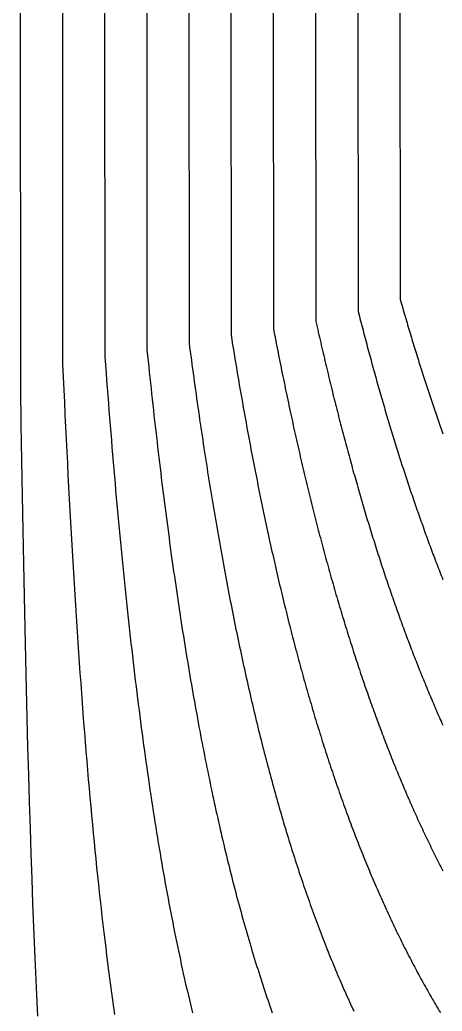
# Model space of a CAD drawing. Extents: x 201 to 397, y 3 to 170.
# Drawn here: x 201 to 232.2, y 59.5 to 132.6 of the extents above; entities that cross this region are included whole.
import ezdxf

# ---------------------------------------------------------------- set-up
doc = ezdxf.new("R2010")
doc.units = 0
doc.layers.add('MyLines', color=7, linetype='Continuous')

msp = doc.modelspace()

# ---------------------------------------------------------------- linework, layer by layer
at = {"layer": 'MyLines'}
for p, q in [((201.044, 169.5), (201.086, 105.479)), ((204.162, 166.4), (204.203, 107.178)), ((207.278, 163.3), (207.32, 107.692)), ((210.382, 160.2), (210.423, 108.23)), ((213.482, 157.1), (213.525, 108.751)), ((216.584, 154), (216.627, 109.291)), ((219.699, 150.9), (219.742, 109.823)), ((222.841, 147.8), (222.884, 110.327)), ((225.955, 144.7), (225.999, 111.066)), ((229.056, 141.6), (229.101, 111.94)), ((229.101, 111.94), (229.146, 111.783)), ((229.146, 111.783), (229.191, 111.627)), ((229.191, 111.627), (229.236, 111.47)), ((229.236, 111.47), (229.281, 111.314)), ((229.281, 111.314), (229.326, 111.158)), ((229.326, 111.158), (229.371, 111.002)), ((225.999, 111.066), (226.043, 110.892)), ((226.043, 110.892), (226.087, 110.718)), ((226.087, 110.718), (226.132, 110.545)), ((226.132, 110.545), (226.176, 110.372)), ((226.176, 110.372), (226.221, 110.199)), ((229.371, 111.002), (229.417, 110.847)), ((229.417, 110.847), (229.462, 110.691)), ((229.462, 110.691), (229.508, 110.536)), ((229.508, 110.536), (229.553, 110.381)), ((229.553, 110.381), (229.599, 110.227)), ((219.742, 109.823), (219.785, 109.599)), ((222.884, 110.327), (222.928, 110.132)), ((222.928, 110.132), (222.972, 109.936)), ((222.972, 109.936), (223.015, 109.741)), ((223.015, 109.741), (223.059, 109.546)), ((226.221, 110.199), (226.265, 110.026)), ((226.265, 110.026), (226.31, 109.854)), ((226.31, 109.854), (226.355, 109.682)), ((226.355, 109.682), (226.399, 109.51)), ((229.599, 110.227), (229.645, 110.072)), ((229.645, 110.072), (229.69, 109.918)), ((229.69, 109.918), (229.736, 109.764)), ((229.736, 109.764), (229.782, 109.61)), ((216.627, 109.291), (216.67, 109.027)), ((216.67, 109.027), (216.712, 108.763)), ((219.785, 109.599), (219.828, 109.374)), ((219.828, 109.374), (219.872, 109.15)), ((219.872, 109.15), (219.915, 108.927)), ((219.915, 108.927), (219.958, 108.704)), ((223.059, 109.546), (223.103, 109.352)), ((223.103, 109.352), (223.147, 109.158)), ((223.147, 109.158), (223.191, 108.964)), ((223.191, 108.964), (223.236, 108.771)), ((226.399, 109.51), (226.444, 109.339)), ((226.444, 109.339), (226.489, 109.167)), ((226.489, 109.167), (226.534, 108.996)), ((226.534, 108.996), (226.58, 108.826)), ((229.782, 109.61), (229.828, 109.456)), ((229.828, 109.456), (229.875, 109.303)), ((229.875, 109.303), (229.921, 109.15)), ((229.921, 109.15), (229.967, 108.997)), ((229.967, 108.997), (230.013, 108.844)), ((210.423, 108.23), (210.466, 107.819)), ((213.525, 108.751), (213.567, 108.43)), ((213.567, 108.43), (213.609, 108.11)), ((216.712, 108.763), (216.755, 108.5)), ((216.755, 108.5), (216.798, 108.238)), ((216.798, 108.238), (216.841, 107.976)), ((219.958, 108.704), (220.002, 108.481)), ((220.002, 108.481), (220.045, 108.259)), ((220.045, 108.259), (220.089, 108.038)), ((223.236, 108.771), (223.28, 108.578)), ((223.28, 108.578), (223.324, 108.385)), ((223.324, 108.385), (223.369, 108.193)), ((223.369, 108.193), (223.413, 108.001)), ((226.58, 108.826), (226.625, 108.655)), ((226.625, 108.655), (226.67, 108.485)), ((226.67, 108.485), (226.716, 108.315)), ((226.716, 108.315), (226.761, 108.145)), ((230.013, 108.844), (230.06, 108.691)), ((230.06, 108.691), (230.107, 108.539)), ((230.107, 108.539), (230.153, 108.387)), ((230.153, 108.387), (230.2, 108.235)), ((230.2, 108.235), (230.247, 108.083)), ((207.32, 107.692), (207.362, 107.121)), ((210.466, 107.819), (210.508, 107.41)), ((213.609, 108.11), (213.652, 107.79)), ((213.652, 107.79), (213.694, 107.472)), ((213.694, 107.472), (213.737, 107.155)), ((216.841, 107.976), (216.884, 107.715)), ((216.884, 107.715), (216.927, 107.455)), ((216.927, 107.455), (216.971, 107.195)), ((220.089, 108.038), (220.133, 107.817)), ((220.133, 107.817), (220.177, 107.596)), ((220.177, 107.596), (220.221, 107.376)), ((223.413, 108.001), (223.458, 107.809)), ((223.458, 107.809), (223.503, 107.618)), ((223.503, 107.618), (223.548, 107.427)), ((226.761, 108.145), (226.807, 107.976)), ((226.807, 107.976), (226.853, 107.807)), ((226.853, 107.807), (226.898, 107.638)), ((226.898, 107.638), (226.944, 107.47)), ((226.944, 107.47), (226.99, 107.301)), ((230.247, 108.083), (230.294, 107.932)), ((230.294, 107.932), (230.341, 107.781)), ((230.341, 107.781), (230.388, 107.63)), ((230.388, 107.63), (230.435, 107.479)), ((230.435, 107.479), (230.482, 107.328)), ((204.203, 107.178), (204.245, 106.233)), ((207.362, 107.121), (207.404, 106.552)), ((210.508, 107.41), (210.55, 107.002)), ((210.55, 107.002), (210.593, 106.596)), ((213.737, 107.155), (213.78, 106.838)), ((213.78, 106.838), (213.823, 106.522)), ((216.971, 107.195), (217.014, 106.936)), ((217.014, 106.936), (217.058, 106.677)), ((220.221, 107.376), (220.265, 107.156)), ((220.265, 107.156), (220.309, 106.936)), ((220.309, 106.936), (220.354, 106.717)), ((220.354, 106.717), (220.398, 106.499)), ((223.548, 107.427), (223.593, 107.236)), ((223.593, 107.236), (223.638, 107.046)), ((223.638, 107.046), (223.683, 106.856)), ((223.683, 106.856), (223.728, 106.666)), ((226.99, 107.301), (227.036, 107.133)), ((227.036, 107.133), (227.082, 106.965)), ((227.082, 106.965), (227.129, 106.798)), ((227.129, 106.798), (227.175, 106.631)), ((230.482, 107.328), (230.529, 107.178)), ((230.529, 107.178), (230.577, 107.027)), ((230.577, 107.027), (230.624, 106.877)), ((230.624, 106.877), (230.672, 106.728)), ((230.672, 106.728), (230.72, 106.578)), ((204.245, 106.233), (204.288, 105.297)), ((207.404, 106.552), (207.447, 105.987)), ((207.447, 105.987), (207.489, 105.425)), ((210.593, 106.596), (210.635, 106.192)), ((210.635, 106.192), (210.678, 105.789)), ((213.823, 106.522), (213.866, 106.208)), ((213.866, 106.208), (213.91, 105.894)), ((217.058, 106.677), (217.102, 106.419)), ((217.102, 106.419), (217.145, 106.162)), ((217.145, 106.162), (217.189, 105.905)), ((220.398, 106.499), (220.442, 106.281)), ((220.442, 106.281), (220.487, 106.063)), ((220.487, 106.063), (220.532, 105.846)), ((223.728, 106.666), (223.773, 106.477)), ((223.773, 106.477), (223.819, 106.288)), ((223.819, 106.288), (223.864, 106.099)), ((223.864, 106.099), (223.91, 105.911)), ((227.175, 106.631), (227.221, 106.464)), ((227.221, 106.464), (227.268, 106.297)), ((227.268, 106.297), (227.315, 106.13)), ((227.315, 106.13), (227.361, 105.964)), ((230.72, 106.578), (230.767, 106.429)), ((230.767, 106.429), (230.815, 106.28)), ((230.815, 106.28), (230.863, 106.131)), ((230.863, 106.131), (230.911, 105.982)), ((230.911, 105.982), (230.959, 105.833)), ((201.086, 105.479), (201.128, 102.739)), ((204.288, 105.297), (204.33, 104.37)), ((207.489, 105.425), (207.532, 104.866)), ((210.678, 105.789), (210.721, 105.387)), ((210.721, 105.387), (210.765, 104.987)), ((213.91, 105.894), (213.953, 105.581)), ((213.953, 105.581), (213.997, 105.269)), ((213.997, 105.269), (214.041, 104.958)), ((217.189, 105.905), (217.233, 105.649)), ((217.233, 105.649), (217.278, 105.393)), ((217.278, 105.393), (217.322, 105.138)), ((220.532, 105.846), (220.577, 105.63)), ((220.577, 105.63), (220.621, 105.413)), ((220.621, 105.413), (220.667, 105.198)), ((223.91, 105.911), (223.955, 105.723)), ((223.955, 105.723), (224.001, 105.536)), ((224.001, 105.536), (224.047, 105.348)), ((224.047, 105.348), (224.093, 105.161)), ((227.361, 105.964), (227.408, 105.798)), ((227.408, 105.798), (227.455, 105.632)), ((227.455, 105.632), (227.502, 105.467)), ((227.502, 105.467), (227.549, 105.302)), ((227.549, 105.302), (227.596, 105.137)), ((230.959, 105.833), (231.007, 105.685)), ((231.007, 105.685), (231.056, 105.537)), ((231.056, 105.537), (231.104, 105.389)), ((231.104, 105.389), (231.152, 105.241)), ((231.152, 105.241), (231.201, 105.094)), ((207.532, 104.866), (207.575, 104.309)), ((210.765, 104.987), (210.808, 104.589)), ((210.808, 104.589), (210.852, 104.192)), ((214.041, 104.958), (214.084, 104.648)), ((214.084, 104.648), (214.129, 104.339)), ((217.322, 105.138), (217.366, 104.884)), ((217.366, 104.884), (217.411, 104.63)), ((217.411, 104.63), (217.455, 104.377)), ((220.667, 105.198), (220.712, 104.982)), ((220.712, 104.982), (220.757, 104.767)), ((220.757, 104.767), (220.802, 104.553)), ((220.802, 104.553), (220.848, 104.339)), ((224.093, 105.161), (224.139, 104.975)), ((224.139, 104.975), (224.185, 104.788)), ((224.185, 104.788), (224.232, 104.602)), ((224.232, 104.602), (224.278, 104.417)), ((227.596, 105.137), (227.643, 104.972)), ((227.643, 104.972), (227.69, 104.808)), ((227.69, 104.808), (227.738, 104.644)), ((227.738, 104.644), (227.785, 104.48)), ((231.201, 105.094), (231.25, 104.946)), ((231.25, 104.946), (231.298, 104.799)), ((231.298, 104.799), (231.347, 104.652)), ((231.347, 104.652), (231.396, 104.506)), ((231.396, 104.506), (231.445, 104.359)), ((204.33, 104.37), (204.374, 103.45)), ((207.575, 104.309), (207.619, 103.756)), ((210.852, 104.192), (210.895, 103.797)), ((210.895, 103.797), (210.939, 103.403)), ((214.129, 104.339), (214.173, 104.031)), ((214.173, 104.031), (214.217, 103.723)), ((217.455, 104.377), (217.5, 104.125)), ((217.5, 104.125), (217.545, 103.873)), ((217.545, 103.873), (217.59, 103.622)), ((220.848, 104.339), (220.893, 104.125)), ((220.893, 104.125), (220.939, 103.912)), ((220.939, 103.912), (220.985, 103.699)), ((224.278, 104.417), (224.324, 104.231)), ((224.324, 104.231), (224.371, 104.047)), ((224.371, 104.047), (224.418, 103.862)), ((224.418, 103.862), (224.464, 103.678)), ((227.785, 104.48), (227.833, 104.316)), ((227.833, 104.316), (227.881, 104.153)), ((227.881, 104.153), (227.928, 103.99)), ((227.928, 103.99), (227.976, 103.827)), ((227.976, 103.827), (228.024, 103.664)), ((231.445, 104.359), (231.494, 104.213)), ((231.494, 104.213), (231.543, 104.067)), ((231.543, 104.067), (231.592, 103.921)), ((231.592, 103.921), (231.642, 103.775)), ((231.642, 103.775), (231.691, 103.63)), ((204.374, 103.45), (204.417, 102.539)), ((207.619, 103.756), (207.662, 103.205)), ((207.662, 103.205), (207.706, 102.658)), ((210.939, 103.403), (210.983, 103.01)), ((214.217, 103.723), (214.261, 103.417)), ((214.261, 103.417), (214.306, 103.111)), ((214.306, 103.111), (214.351, 102.807)), ((217.59, 103.622), (217.635, 103.371)), ((217.635, 103.371), (217.68, 103.121)), ((217.68, 103.121), (217.726, 102.872)), ((220.985, 103.699), (221.03, 103.487)), ((221.03, 103.487), (221.076, 103.275)), ((221.076, 103.275), (221.122, 103.064)), ((221.122, 103.064), (221.169, 102.853)), ((224.464, 103.678), (224.511, 103.494)), ((224.511, 103.494), (224.558, 103.31)), ((224.558, 103.31), (224.605, 103.127)), ((224.605, 103.127), (224.652, 102.944)), ((228.024, 103.664), (228.072, 103.502)), ((228.072, 103.502), (228.12, 103.34)), ((228.12, 103.34), (228.169, 103.178)), ((228.169, 103.178), (228.217, 103.016)), ((231.691, 103.63), (231.741, 103.485)), ((231.741, 103.485), (231.79, 103.34)), ((231.79, 103.34), (231.84, 103.195)), ((231.84, 103.195), (231.89, 103.05)), ((231.89, 103.05), (231.94, 102.906)), ((201.128, 102.739), (201.172, 100.071)), ((204.417, 102.539), (204.461, 101.635)), ((207.706, 102.658), (207.75, 102.113)), ((210.983, 103.01), (211.028, 102.619)), ((211.028, 102.619), (211.072, 102.23)), ((214.351, 102.807), (214.396, 102.503)), ((214.396, 102.503), (214.441, 102.2)), ((217.726, 102.872), (217.771, 102.623)), ((217.771, 102.623), (217.817, 102.375)), ((217.817, 102.375), (217.862, 102.127)), ((221.169, 102.853), (221.215, 102.642)), ((221.215, 102.642), (221.261, 102.432)), ((221.261, 102.432), (221.308, 102.223)), ((224.652, 102.944), (224.7, 102.761)), ((224.7, 102.761), (224.747, 102.579)), ((224.747, 102.579), (224.794, 102.396)), ((224.794, 102.396), (224.842, 102.215)), ((228.217, 103.016), (228.265, 102.855)), ((228.265, 102.855), (228.314, 102.694)), ((228.314, 102.694), (228.362, 102.533)), ((228.362, 102.533), (228.411, 102.372)), ((228.411, 102.372), (228.46, 102.212)), ((231.94, 102.906), (231.99, 102.762)), ((231.99, 102.762), (232.04, 102.618)), ((232.04, 102.618), (232.09, 102.474)), ((232.09, 102.474), (232.14, 102.33)), ((232.14, 102.33), (232.191, 102.187)), ((204.461, 101.635), (204.505, 100.74)), ((207.75, 102.113), (207.794, 101.572)), ((211.072, 102.23), (211.117, 101.842)), ((211.117, 101.842), (211.162, 101.455)), ((214.441, 102.2), (214.486, 101.898)), ((214.486, 101.898), (214.531, 101.597)), ((214.531, 101.597), (214.576, 101.297)), ((217.862, 102.127), (217.908, 101.88)), ((217.908, 101.88), (217.954, 101.634)), ((217.954, 101.634), (218, 101.388)), ((221.308, 102.223), (221.354, 102.013)), ((221.354, 102.013), (221.401, 101.804)), ((221.401, 101.804), (221.448, 101.596)), ((221.448, 101.596), (221.495, 101.388)), ((224.842, 102.215), (224.89, 102.033)), ((224.89, 102.033), (224.937, 101.852)), ((224.937, 101.852), (224.985, 101.672)), ((224.985, 101.672), (225.033, 101.491)), ((228.46, 102.212), (228.509, 102.052)), ((228.509, 102.052), (228.558, 101.892)), ((228.558, 101.892), (228.607, 101.733)), ((228.607, 101.733), (228.656, 101.573)), ((232.191, 102.187), (232.241, 102.044)), ((207.794, 101.572), (207.839, 101.033)), ((207.839, 101.033), (207.884, 100.497)), ((211.162, 101.455), (211.206, 101.07)), ((211.206, 101.07), (211.252, 100.687)), ((214.576, 101.297), (214.622, 100.998)), ((214.622, 100.998), (214.668, 100.7)), ((218, 101.388), (218.047, 101.143)), ((218.047, 101.143), (218.093, 100.898)), ((218.093, 100.898), (218.139, 100.654)), ((221.495, 101.388), (221.542, 101.181)), ((221.542, 101.181), (221.589, 100.973)), ((221.589, 100.973), (221.636, 100.767)), ((225.033, 101.491), (225.081, 101.311)), ((225.081, 101.311), (225.129, 101.131)), ((225.129, 101.131), (225.177, 100.952)), ((225.177, 100.952), (225.226, 100.773)), ((228.656, 101.573), (228.705, 101.414)), ((228.705, 101.414), (228.755, 101.255)), ((228.755, 101.255), (228.804, 101.097)), ((228.804, 101.097), (228.854, 100.938)), ((228.854, 100.938), (228.903, 100.78)), ((204.505, 100.74), (204.55, 99.852)), ((207.884, 100.497), (207.929, 99.964)), ((211.252, 100.687), (211.297, 100.305)), ((211.297, 100.305), (211.342, 99.924)), ((214.668, 100.7), (214.713, 100.402)), ((214.713, 100.402), (214.759, 100.106)), ((218.139, 100.654), (218.186, 100.411)), ((218.186, 100.411), (218.232, 100.168)), ((218.232, 100.168), (218.279, 99.926)), ((221.636, 100.767), (221.684, 100.56)), ((221.684, 100.56), (221.731, 100.355)), ((221.731, 100.355), (221.779, 100.149)), ((221.779, 100.149), (221.827, 99.944)), ((225.226, 100.773), (225.274, 100.594)), ((225.274, 100.594), (225.323, 100.415)), ((225.323, 100.415), (225.371, 100.237)), ((225.371, 100.237), (225.42, 100.059)), ((228.903, 100.78), (228.953, 100.623)), ((228.953, 100.623), (229.003, 100.465)), ((229.003, 100.465), (229.053, 100.308)), ((229.053, 100.308), (229.103, 100.151)), ((229.103, 100.151), (229.153, 99.994)), ((201.172, 100.071), (201.217, 97.471)), ((204.55, 99.852), (204.595, 98.972)), ((207.929, 99.964), (207.974, 99.433)), ((207.974, 99.433), (208.02, 98.906)), ((211.342, 99.924), (211.388, 99.545)), ((211.388, 99.545), (211.434, 99.167)), ((214.759, 100.106), (214.806, 99.81)), ((214.806, 99.81), (214.852, 99.515)), ((214.852, 99.515), (214.898, 99.221)), ((218.279, 99.926), (218.326, 99.684)), ((218.326, 99.684), (218.373, 99.443)), ((218.373, 99.443), (218.42, 99.203)), ((221.827, 99.944), (221.874, 99.74)), ((221.874, 99.74), (221.922, 99.535)), ((221.922, 99.535), (221.97, 99.332)), ((225.42, 100.059), (225.469, 99.882)), ((225.469, 99.882), (225.518, 99.704)), ((225.518, 99.704), (225.567, 99.527)), ((225.567, 99.527), (225.616, 99.351)), ((229.153, 99.994), (229.203, 99.837)), ((229.203, 99.837), (229.254, 99.681)), ((229.254, 99.681), (229.304, 99.525)), ((229.304, 99.525), (229.355, 99.369)), ((204.595, 98.972), (204.64, 98.1)), ((208.02, 98.906), (208.065, 98.381)), ((211.434, 99.167), (211.48, 98.791)), ((211.48, 98.791), (211.526, 98.416)), ((214.898, 99.221), (214.945, 98.928)), ((214.945, 98.928), (214.992, 98.636)), ((218.42, 99.203), (218.468, 98.963)), ((218.468, 98.963), (218.515, 98.723)), ((218.515, 98.723), (218.563, 98.485)), ((221.97, 99.332), (222.018, 99.128)), ((222.018, 99.128), (222.067, 98.925)), ((222.067, 98.925), (222.115, 98.723)), ((222.115, 98.723), (222.164, 98.521)), ((225.616, 99.351), (225.665, 99.174)), ((225.665, 99.174), (225.715, 98.998)), ((225.715, 98.998), (225.764, 98.823)), ((225.764, 98.823), (225.814, 98.647)), ((229.355, 99.369), (229.405, 99.213)), ((229.405, 99.213), (229.456, 99.058)), ((229.456, 99.058), (229.507, 98.903)), ((229.507, 98.903), (229.558, 98.748)), ((229.558, 98.748), (229.609, 98.593)), ((204.64, 98.1), (204.686, 97.236)), ((208.065, 98.381), (208.111, 97.859)), ((211.526, 98.416), (211.573, 98.042)), ((211.573, 98.042), (211.619, 97.67)), ((214.992, 98.636), (215.038, 98.344)), ((215.038, 98.344), (215.085, 98.054)), ((215.085, 98.054), (215.133, 97.764)), ((218.563, 98.485), (218.61, 98.247)), ((218.61, 98.247), (218.658, 98.009)), ((218.658, 98.009), (218.706, 97.772)), ((222.164, 98.521), (222.212, 98.319)), ((222.212, 98.319), (222.261, 98.118)), ((222.261, 98.118), (222.31, 97.917)), ((225.814, 98.647), (225.863, 98.472)), ((225.863, 98.472), (225.913, 98.298)), ((225.913, 98.298), (225.963, 98.123)), ((225.963, 98.123), (226.013, 97.949)), ((226.013, 97.949), (226.063, 97.775)), ((229.609, 98.593), (229.66, 98.439)), ((229.66, 98.439), (229.711, 98.284)), ((229.711, 98.284), (229.763, 98.13)), ((229.763, 98.13), (229.814, 97.977)), ((229.814, 97.977), (229.866, 97.823)), ((201.217, 97.471), (201.263, 94.94)), ((204.686, 97.236), (204.733, 96.379)), ((208.111, 97.859), (208.158, 97.34)), ((208.158, 97.34), (208.204, 96.824)), ((211.619, 97.67), (211.666, 97.3)), ((211.666, 97.3), (211.713, 96.93)), ((215.133, 97.764), (215.18, 97.475)), ((215.18, 97.475), (215.227, 97.187)), ((218.706, 97.772), (218.754, 97.535)), ((218.754, 97.535), (218.802, 97.3)), ((218.802, 97.3), (218.851, 97.064)), ((222.31, 97.917), (222.359, 97.716)), ((222.359, 97.716), (222.408, 97.516)), ((222.408, 97.516), (222.457, 97.317)), ((222.457, 97.317), (222.506, 97.118)), ((226.063, 97.775), (226.113, 97.602)), ((226.113, 97.602), (226.164, 97.428)), ((226.164, 97.428), (226.214, 97.256)), ((226.214, 97.256), (226.265, 97.083)), ((229.866, 97.823), (229.917, 97.67)), ((229.917, 97.67), (229.969, 97.517)), ((229.969, 97.517), (230.021, 97.364)), ((230.021, 97.364), (230.073, 97.212)), ((230.073, 97.212), (230.125, 97.06)), ((208.204, 96.824), (208.251, 96.31)), ((211.713, 96.93), (211.76, 96.562)), ((211.76, 96.562), (211.807, 96.196)), ((215.227, 97.187), (215.275, 96.9)), ((215.275, 96.9), (215.323, 96.614)), ((215.323, 96.614), (215.371, 96.328)), ((218.851, 97.064), (218.899, 96.83)), ((218.899, 96.83), (218.948, 96.595)), ((218.948, 96.595), (218.996, 96.362)), ((222.506, 97.118), (222.556, 96.919)), ((222.556, 96.919), (222.605, 96.72)), ((222.605, 96.72), (222.655, 96.522)), ((222.655, 96.522), (222.704, 96.325)), ((226.265, 97.083), (226.315, 96.911)), ((226.315, 96.911), (226.366, 96.739)), ((226.366, 96.739), (226.417, 96.567)), ((226.417, 96.567), (226.468, 96.396)), ((230.125, 97.06), (230.177, 96.908)), ((230.177, 96.908), (230.23, 96.756)), ((230.23, 96.756), (230.282, 96.604)), ((230.282, 96.604), (230.334, 96.453)), ((204.733, 96.379), (204.779, 95.53)), ((208.251, 96.31), (208.298, 95.799)), ((208.298, 95.799), (208.345, 95.291)), ((211.807, 96.196), (211.855, 95.831)), ((211.855, 95.831), (211.903, 95.467)), ((215.371, 96.328), (215.419, 96.044)), ((215.419, 96.044), (215.467, 95.76)), ((215.467, 95.76), (215.515, 95.477)), ((218.996, 96.362), (219.045, 96.129)), ((219.045, 96.129), (219.094, 95.896)), ((219.094, 95.896), (219.143, 95.664)), ((222.704, 96.325), (222.754, 96.128)), ((222.754, 96.128), (222.804, 95.931)), ((222.804, 95.931), (222.854, 95.734)), ((226.468, 96.396), (226.519, 96.225)), ((226.519, 96.225), (226.57, 96.054)), ((226.57, 96.054), (226.622, 95.883)), ((226.622, 95.883), (226.673, 95.713)), ((230.334, 96.453), (230.387, 96.302)), ((230.387, 96.302), (230.44, 96.151)), ((230.44, 96.151), (230.493, 96.001)), ((230.493, 96.001), (230.545, 95.85)), ((230.545, 95.85), (230.598, 95.7)), ((204.779, 95.53), (204.826, 94.688)), ((208.345, 95.291), (208.393, 94.785)), ((211.903, 95.467), (211.951, 95.105)), ((211.951, 95.105), (211.999, 94.744)), ((215.515, 95.477), (215.564, 95.195)), ((215.564, 95.195), (215.613, 94.914)), ((219.143, 95.664), (219.193, 95.433)), ((219.193, 95.433), (219.242, 95.202)), ((219.242, 95.202), (219.291, 94.972)), ((222.854, 95.734), (222.905, 95.539)), ((222.905, 95.539), (222.955, 95.343)), ((222.955, 95.343), (223.005, 95.148)), ((223.005, 95.148), (223.056, 94.953)), ((226.673, 95.713), (226.724, 95.543)), ((226.724, 95.543), (226.776, 95.374)), ((226.776, 95.374), (226.828, 95.205)), ((226.828, 95.205), (226.88, 95.036)), ((226.88, 95.036), (226.932, 94.867)), ((230.598, 95.7), (230.652, 95.55)), ((230.652, 95.55), (230.705, 95.401)), ((230.705, 95.401), (230.758, 95.251)), ((230.758, 95.251), (230.812, 95.102)), ((230.812, 95.102), (230.865, 94.953)), ((201.263, 94.94), (201.31, 92.474)), ((204.826, 94.688), (204.874, 93.854)), ((208.393, 94.785), (208.44, 94.283)), ((208.44, 94.283), (208.489, 93.782)), ((211.999, 94.744), (212.047, 94.384)), ((212.047, 94.384), (212.095, 94.026)), ((215.613, 94.914), (215.661, 94.634)), ((215.661, 94.634), (215.71, 94.354)), ((215.71, 94.354), (215.759, 94.075)), ((219.291, 94.972), (219.341, 94.742)), ((219.341, 94.742), (219.391, 94.513)), ((219.391, 94.513), (219.441, 94.285)), ((219.441, 94.285), (219.491, 94.057)), ((223.056, 94.953), (223.107, 94.759)), ((223.107, 94.759), (223.157, 94.565)), ((223.157, 94.565), (223.208, 94.371)), ((223.208, 94.371), (223.259, 94.178)), ((226.932, 94.867), (226.984, 94.699)), ((226.984, 94.699), (227.036, 94.531)), ((227.036, 94.531), (227.088, 94.363)), ((227.088, 94.363), (227.141, 94.195)), ((230.865, 94.953), (230.919, 94.804)), ((230.919, 94.804), (230.973, 94.656)), ((230.973, 94.656), (231.026, 94.508)), ((231.026, 94.508), (231.08, 94.36)), ((231.08, 94.36), (231.135, 94.212)), ((204.874, 93.854), (204.922, 93.027)), ((208.489, 93.782), (208.537, 93.285)), ((212.095, 94.026), (212.144, 93.669)), ((212.144, 93.669), (212.193, 93.314)), ((215.759, 94.075), (215.809, 93.797)), ((215.809, 93.797), (215.858, 93.52)), ((219.491, 94.057), (219.541, 93.829)), ((219.541, 93.829), (219.591, 93.602)), ((219.591, 93.602), (219.642, 93.376)), ((223.259, 94.178), (223.311, 93.985)), ((223.311, 93.985), (223.362, 93.793)), ((223.362, 93.793), (223.413, 93.601)), ((223.413, 93.601), (223.465, 93.409)), ((227.141, 94.195), (227.193, 94.028)), ((227.193, 94.028), (227.246, 93.861)), ((227.246, 93.861), (227.299, 93.695)), ((227.299, 93.695), (227.351, 93.528)), ((231.135, 94.212), (231.189, 94.064)), ((231.189, 94.064), (231.243, 93.917)), ((231.243, 93.917), (231.298, 93.77)), ((231.298, 93.77), (231.352, 93.623)), ((231.352, 93.623), (231.407, 93.476)), ((204.922, 93.027), (204.97, 92.208)), ((208.537, 93.285), (208.585, 92.79)), ((212.193, 93.314), (212.242, 92.96)), ((212.242, 92.96), (212.291, 92.607)), ((215.858, 93.52), (215.908, 93.244)), ((215.908, 93.244), (215.958, 92.968)), ((215.958, 92.968), (216.007, 92.694)), ((219.642, 93.376), (219.692, 93.15)), ((219.692, 93.15), (219.743, 92.925)), ((219.743, 92.925), (219.794, 92.7)), ((223.465, 93.409), (223.517, 93.218)), ((223.517, 93.218), (223.568, 93.027)), ((223.568, 93.027), (223.62, 92.837)), ((223.62, 92.837), (223.672, 92.647)), ((227.351, 93.528), (227.404, 93.363)), ((227.404, 93.363), (227.458, 93.197)), ((227.458, 93.197), (227.511, 93.031)), ((227.511, 93.031), (227.564, 92.866)), ((227.564, 92.866), (227.618, 92.702)), ((231.407, 93.476), (231.462, 93.33)), ((231.462, 93.33), (231.516, 93.184)), ((231.516, 93.184), (231.571, 93.038)), ((231.571, 93.038), (231.626, 92.892)), ((231.626, 92.892), (231.682, 92.747)), ((201.31, 92.474), (201.359, 90.072)), ((204.97, 92.208), (205.019, 91.395)), ((208.585, 92.79), (208.634, 92.298)), ((208.634, 92.298), (208.683, 91.808)), ((212.291, 92.607), (212.341, 92.256)), ((212.341, 92.256), (212.39, 91.905)), ((216.007, 92.694), (216.058, 92.42)), ((216.058, 92.42), (216.108, 92.147)), ((216.108, 92.147), (216.158, 91.875)), ((219.794, 92.7), (219.845, 92.476)), ((219.845, 92.476), (219.896, 92.252)), ((219.896, 92.252), (219.947, 92.029)), ((223.672, 92.647), (223.724, 92.457)), ((223.724, 92.457), (223.777, 92.268)), ((223.777, 92.268), (223.829, 92.079)), ((227.618, 92.702), (227.671, 92.537)), ((227.671, 92.537), (227.725, 92.373)), ((227.725, 92.373), (227.779, 92.209)), ((227.779, 92.209), (227.832, 92.045)), ((231.682, 92.747), (231.737, 92.601)), ((231.737, 92.601), (231.792, 92.456)), ((231.792, 92.456), (231.848, 92.312)), ((231.848, 92.312), (231.904, 92.167)), ((231.904, 92.167), (231.959, 92.023)), ((205.019, 91.395), (205.068, 90.59)), ((208.683, 91.808), (208.733, 91.321)), ((212.39, 91.905), (212.44, 91.557)), ((212.44, 91.557), (212.49, 91.209)), ((216.158, 91.875), (216.209, 91.603)), ((216.209, 91.603), (216.259, 91.333)), ((219.947, 92.029), (219.998, 91.807)), ((219.998, 91.807), (220.05, 91.585)), ((220.05, 91.585), (220.102, 91.363)), ((220.102, 91.363), (220.153, 91.142)), ((223.829, 92.079), (223.882, 91.89)), ((223.882, 91.89), (223.934, 91.702)), ((223.934, 91.702), (223.987, 91.514)), ((223.987, 91.514), (224.04, 91.327)), ((227.832, 92.045), (227.886, 91.882)), ((227.886, 91.882), (227.941, 91.719)), ((227.941, 91.719), (227.995, 91.556)), ((227.995, 91.556), (228.049, 91.394)), ((228.049, 91.394), (228.104, 91.231)), ((231.959, 92.023), (232.015, 91.879)), ((232.015, 91.879), (232.071, 91.735)), ((232.071, 91.735), (232.128, 91.591)), ((232.128, 91.591), (232.184, 91.448)), ((232.184, 91.448), (232.24, 91.304)), ((208.733, 91.321), (208.782, 90.837)), ((208.782, 90.837), (208.832, 90.355)), ((212.49, 91.209), (212.54, 90.863)), ((212.54, 90.863), (212.591, 90.518)), ((216.259, 91.333), (216.31, 91.063)), ((216.31, 91.063), (216.361, 90.794)), ((216.361, 90.794), (216.413, 90.526)), ((220.153, 91.142), (220.205, 90.922)), ((220.205, 90.922), (220.258, 90.702)), ((220.258, 90.702), (220.31, 90.482)), ((224.04, 91.327), (224.093, 91.14)), ((224.093, 91.14), (224.146, 90.954)), ((224.146, 90.954), (224.199, 90.767)), ((224.199, 90.767), (224.253, 90.582)), ((228.104, 91.231), (228.158, 91.07)), ((228.158, 91.07), (228.213, 90.908)), ((228.213, 90.908), (228.268, 90.747)), ((228.268, 90.747), (228.323, 90.586)), ((201.359, 90.072), (201.409, 87.732)), ((205.068, 90.59), (205.118, 89.792)), ((208.832, 90.355), (208.882, 89.875)), ((212.591, 90.518), (212.641, 90.175)), ((212.641, 90.175), (212.692, 89.832)), ((216.413, 90.526), (216.464, 90.258)), ((216.464, 90.258), (216.515, 89.992)), ((216.515, 89.992), (216.567, 89.726)), ((220.31, 90.482), (220.362, 90.264)), ((220.362, 90.264), (220.415, 90.045)), ((220.415, 90.045), (220.467, 89.828)), ((224.253, 90.582), (224.306, 90.396)), ((224.306, 90.396), (224.36, 90.211)), ((224.36, 90.211), (224.414, 90.026)), ((224.414, 90.026), (224.468, 89.842)), ((228.323, 90.586), (228.378, 90.425)), ((228.378, 90.425), (228.433, 90.264)), ((228.433, 90.264), (228.489, 90.104)), ((228.489, 90.104), (228.544, 89.944)), ((228.544, 89.944), (228.6, 89.785)), ((205.118, 89.792), (205.168, 89.001)), ((208.882, 89.875), (208.933, 89.399)), ((208.933, 89.399), (208.984, 88.924)), ((212.692, 89.832), (212.743, 89.492)), ((212.743, 89.492), (212.795, 89.152)), ((216.567, 89.726), (216.619, 89.461)), ((216.619, 89.461), (216.671, 89.196)), ((216.671, 89.196), (216.723, 88.933)), ((220.467, 89.828), (220.52, 89.61)), ((220.52, 89.61), (220.573, 89.394)), ((220.573, 89.394), (220.626, 89.177)), ((220.626, 89.177), (220.679, 88.962)), ((224.468, 89.842), (224.522, 89.658)), ((224.522, 89.658), (224.576, 89.475)), ((224.576, 89.475), (224.63, 89.292)), ((224.63, 89.292), (224.685, 89.109)), ((228.6, 89.785), (228.656, 89.625)), ((228.656, 89.625), (228.711, 89.466)), ((228.711, 89.466), (228.767, 89.307)), ((228.767, 89.307), (228.823, 89.149)), ((205.168, 89.001), (205.219, 88.217)), ((208.984, 88.924), (209.035, 88.453)), ((209.035, 88.453), (209.086, 87.983)), ((212.795, 89.152), (212.846, 88.814)), ((212.846, 88.814), (212.898, 88.477)), ((212.898, 88.477), (212.949, 88.141)), ((216.723, 88.933), (216.776, 88.67)), ((216.776, 88.67), (216.828, 88.408)), ((220.679, 88.962), (220.733, 88.747)), ((220.733, 88.747), (220.786, 88.532)), ((220.786, 88.532), (220.84, 88.318)), ((224.685, 89.109), (224.739, 88.926)), ((224.739, 88.926), (224.794, 88.744)), ((224.794, 88.744), (224.849, 88.563)), ((224.849, 88.563), (224.904, 88.381)), ((228.823, 89.149), (228.88, 88.991)), ((228.88, 88.991), (228.936, 88.833)), ((228.936, 88.833), (228.992, 88.675)), ((228.992, 88.675), (229.049, 88.518)), ((229.049, 88.518), (229.106, 88.361)), ((201.409, 87.732), (201.46, 85.454)), ((205.219, 88.217), (205.27, 87.439)), ((209.086, 87.983), (209.138, 87.517)), ((212.949, 88.141), (213.002, 87.806)), ((213.002, 87.806), (213.054, 87.473)), ((216.828, 88.408), (216.881, 88.147)), ((216.881, 88.147), (216.934, 87.887)), ((216.934, 87.887), (216.987, 87.627)), ((220.84, 88.318), (220.894, 88.104)), ((220.894, 88.104), (220.948, 87.891)), ((220.948, 87.891), (221.002, 87.679)), ((224.904, 88.381), (224.959, 88.2)), ((224.959, 88.2), (225.014, 88.02)), ((225.014, 88.02), (225.07, 87.84)), ((225.07, 87.84), (225.125, 87.66)), ((229.106, 88.361), (229.163, 88.204)), ((229.163, 88.204), (229.22, 88.047)), ((229.22, 88.047), (229.277, 87.891)), ((229.277, 87.891), (229.334, 87.735)), ((229.334, 87.735), (229.391, 87.579)), ((205.27, 87.439), (205.321, 86.669)), ((209.138, 87.517), (209.189, 87.052)), ((209.189, 87.052), (209.242, 86.59)), ((213.054, 87.473), (213.106, 87.141)), ((213.106, 87.141), (213.159, 86.81)), ((216.987, 87.627), (217.04, 87.368)), ((217.04, 87.368), (217.093, 87.11)), ((217.093, 87.11), (217.147, 86.853)), ((221.002, 87.679), (221.056, 87.467)), ((221.056, 87.467), (221.11, 87.255)), ((221.11, 87.255), (221.165, 87.044)), ((221.165, 87.044), (221.22, 86.834)), ((225.125, 87.66), (225.181, 87.48)), ((225.181, 87.48), (225.237, 87.301)), ((225.237, 87.301), (225.293, 87.123)), ((225.293, 87.123), (225.349, 86.944)), ((229.391, 87.579), (229.449, 87.424)), ((229.449, 87.424), (229.506, 87.269)), ((229.506, 87.269), (229.564, 87.114)), ((229.564, 87.114), (229.622, 86.959)), ((205.321, 86.669), (205.373, 85.905)), ((209.242, 86.59), (209.294, 86.131)), ((213.159, 86.81), (213.212, 86.481)), ((213.212, 86.481), (213.265, 86.153)), ((217.147, 86.853), (217.201, 86.596)), ((217.201, 86.596), (217.254, 86.34)), ((217.254, 86.34), (217.308, 86.085)), ((221.22, 86.834), (221.274, 86.624)), ((221.274, 86.624), (221.329, 86.414)), ((221.329, 86.414), (221.385, 86.205)), ((225.349, 86.944), (225.405, 86.766)), ((225.405, 86.766), (225.461, 86.589)), ((225.461, 86.589), (225.518, 86.411)), ((225.518, 86.411), (225.574, 86.234)), ((229.622, 86.959), (229.68, 86.805)), ((229.68, 86.805), (229.738, 86.651)), ((229.738, 86.651), (229.796, 86.497)), ((229.796, 86.497), (229.855, 86.344)), ((229.855, 86.344), (229.913, 86.191)), ((205.373, 85.905), (205.426, 85.149)), ((209.294, 86.131), (209.347, 85.674)), ((209.347, 85.674), (209.4, 85.22)), ((213.265, 86.153), (213.318, 85.826)), ((213.318, 85.826), (213.372, 85.5)), ((217.308, 86.085), (217.363, 85.831)), ((217.363, 85.831), (217.417, 85.577)), ((217.417, 85.577), (217.472, 85.324)), ((221.385, 86.205), (221.44, 85.997)), ((221.44, 85.997), (221.495, 85.789)), ((221.495, 85.789), (221.551, 85.581)), ((221.551, 85.581), (221.607, 85.374)), ((225.574, 86.234), (225.631, 86.058)), ((225.631, 86.058), (225.688, 85.882)), ((225.688, 85.882), (225.745, 85.706)), ((225.745, 85.706), (225.802, 85.531)), ((225.802, 85.531), (225.859, 85.355)), ((229.913, 86.191), (229.972, 86.038)), ((229.972, 86.038), (230.031, 85.885)), ((230.031, 85.885), (230.09, 85.733)), ((230.09, 85.733), (230.149, 85.58)), ((230.149, 85.58), (230.208, 85.429)), ((201.46, 85.454), (201.512, 83.234)), ((205.426, 85.149), (205.479, 84.398)), ((209.4, 85.22), (209.453, 84.768)), ((213.372, 85.5), (213.426, 85.176)), ((213.426, 85.176), (213.48, 84.852)), ((213.48, 84.852), (213.534, 84.53)), ((217.472, 85.324), (217.526, 85.072)), ((217.526, 85.072), (217.581, 84.821)), ((217.581, 84.821), (217.636, 84.571)), ((221.607, 85.374), (221.662, 85.168)), ((221.662, 85.168), (221.719, 84.962)), ((221.719, 84.962), (221.775, 84.756)), ((225.859, 85.355), (225.917, 85.181)), ((225.917, 85.181), (225.974, 85.006)), ((225.974, 85.006), (226.032, 84.832)), ((226.032, 84.832), (226.09, 84.659)), ((230.208, 85.429), (230.267, 85.277)), ((230.267, 85.277), (230.327, 85.126)), ((230.327, 85.126), (230.386, 84.975)), ((230.386, 84.975), (230.446, 84.824)), ((230.446, 84.824), (230.506, 84.673)), ((205.479, 84.398), (205.532, 83.655)), ((209.453, 84.768), (209.507, 84.318)), ((209.507, 84.318), (209.56, 83.871)), ((213.534, 84.53), (213.588, 84.21)), ((213.588, 84.21), (213.643, 83.89)), ((217.636, 84.571), (217.692, 84.321)), ((217.692, 84.321), (217.747, 84.072)), ((217.747, 84.072), (217.803, 83.823)), ((221.775, 84.756), (221.831, 84.551)), ((221.831, 84.551), (221.888, 84.347)), ((221.888, 84.347), (221.944, 84.143)), ((221.944, 84.143), (222.001, 83.939)), ((226.09, 84.659), (226.148, 84.485)), ((226.148, 84.485), (226.206, 84.312)), ((226.206, 84.312), (226.264, 84.14)), ((226.264, 84.14), (226.323, 83.968)), ((230.506, 84.673), (230.566, 84.523)), ((230.566, 84.523), (230.626, 84.373)), ((230.626, 84.373), (230.686, 84.223)), ((230.686, 84.223), (230.747, 84.074)), ((230.747, 84.074), (230.807, 83.925)), ((205.532, 83.655), (205.586, 82.918)), ((209.56, 83.871), (209.615, 83.426)), ((209.615, 83.426), (209.669, 82.983)), ((213.643, 83.89), (213.698, 83.572)), ((213.698, 83.572), (213.753, 83.254)), ((217.803, 83.823), (217.859, 83.576)), ((217.859, 83.576), (217.915, 83.329)), ((217.915, 83.329), (217.971, 83.082)), ((222.001, 83.939), (222.058, 83.736)), ((222.058, 83.736), (222.115, 83.534)), ((222.115, 83.534), (222.173, 83.332)), ((222.173, 83.332), (222.23, 83.13)), ((226.323, 83.968), (226.381, 83.796)), ((226.381, 83.796), (226.44, 83.624)), ((226.44, 83.624), (226.499, 83.453)), ((226.499, 83.453), (226.558, 83.282)), ((230.807, 83.925), (230.868, 83.776)), ((230.868, 83.776), (230.929, 83.627)), ((230.929, 83.627), (230.99, 83.479)), ((230.99, 83.479), (231.051, 83.33)), ((231.051, 83.33), (231.112, 83.182)), ((201.512, 83.234), (201.566, 81.072)), ((205.586, 82.918), (205.64, 82.187)), ((209.669, 82.983), (209.724, 82.543)), ((213.753, 83.254), (213.808, 82.938)), ((213.808, 82.938), (213.863, 82.624)), ((213.863, 82.624), (213.919, 82.31)), ((217.971, 83.082), (218.027, 82.837)), ((218.027, 82.837), (218.084, 82.592)), ((218.084, 82.592), (218.14, 82.348)), ((222.23, 83.13), (222.288, 82.929)), ((222.288, 82.929), (222.345, 82.729)), ((222.345, 82.729), (222.403, 82.529)), ((226.558, 83.282), (226.617, 83.112)), ((226.617, 83.112), (226.676, 82.942)), ((226.676, 82.942), (226.736, 82.772)), ((226.736, 82.772), (226.796, 82.602)), ((226.796, 82.602), (226.855, 82.433)), ((231.112, 83.182), (231.173, 83.035)), ((231.173, 83.035), (231.235, 82.888)), ((231.235, 82.888), (231.297, 82.74)), ((231.297, 82.74), (231.358, 82.594)), ((231.358, 82.594), (231.42, 82.447)), ((205.64, 82.187), (205.695, 81.463)), ((209.724, 82.543), (209.779, 82.105)), ((209.779, 82.105), (209.834, 81.669)), ((213.919, 82.31), (213.975, 81.998)), ((213.975, 81.998), (214.031, 81.687)), ((218.14, 82.348), (218.197, 82.105)), ((218.197, 82.105), (218.254, 81.863)), ((218.254, 81.863), (218.312, 81.621)), ((222.403, 82.529), (222.461, 82.329)), ((222.461, 82.329), (222.52, 82.13)), ((222.52, 82.13), (222.578, 81.931)), ((222.578, 81.931), (222.637, 81.733)), ((226.855, 82.433), (226.915, 82.264)), ((226.915, 82.264), (226.975, 82.096)), ((226.975, 82.096), (227.035, 81.928)), ((227.035, 81.928), (227.096, 81.76)), ((231.42, 82.447), (231.482, 82.301)), ((231.482, 82.301), (231.545, 82.155)), ((231.545, 82.155), (231.607, 82.009)), ((231.607, 82.009), (231.67, 81.863)), ((231.67, 81.863), (231.732, 81.718)), ((205.695, 81.463), (205.75, 80.745)), ((209.834, 81.669), (209.89, 81.236)), ((209.89, 81.236), (209.946, 80.805)), ((214.031, 81.687), (214.087, 81.377)), ((214.087, 81.377), (214.144, 81.068)), ((218.312, 81.621), (218.369, 81.38)), ((218.369, 81.38), (218.427, 81.139)), ((218.427, 81.139), (218.485, 80.899)), ((222.637, 81.733), (222.695, 81.536)), ((222.695, 81.536), (222.754, 81.338)), ((222.754, 81.338), (222.813, 81.142)), ((222.813, 81.142), (222.873, 80.945)), ((227.096, 81.76), (227.156, 81.593)), ((227.156, 81.593), (227.217, 81.426)), ((227.217, 81.426), (227.278, 81.259)), ((227.278, 81.259), (227.339, 81.093)), ((231.732, 81.718), (231.795, 81.573)), ((231.795, 81.573), (231.858, 81.428)), ((231.858, 81.428), (231.921, 81.284)), ((231.921, 81.284), (231.984, 81.14)), ((231.984, 81.14), (232.048, 80.996)), ((201.566, 81.072), (201.622, 78.966)), ((205.75, 80.745), (205.806, 80.034)), ((209.946, 80.805), (210.002, 80.376)), ((214.144, 81.068), (214.201, 80.76)), ((214.201, 80.76), (214.258, 80.454)), ((214.258, 80.454), (214.315, 80.148)), ((218.485, 80.899), (218.543, 80.66)), ((218.543, 80.66), (218.601, 80.422)), ((218.601, 80.422), (218.659, 80.185)), ((222.873, 80.945), (222.932, 80.75)), ((222.932, 80.75), (222.992, 80.554)), ((222.992, 80.554), (223.051, 80.36)), ((227.339, 81.093), (227.4, 80.927)), ((227.4, 80.927), (227.461, 80.761)), ((227.461, 80.761), (227.522, 80.596)), ((227.522, 80.596), (227.584, 80.431)), ((227.584, 80.431), (227.646, 80.266)), ((232.048, 80.996), (232.111, 80.852)), ((232.111, 80.852), (232.175, 80.708)), ((232.175, 80.708), (232.239, 80.565)), ((205.806, 80.034), (205.863, 79.329)), ((210.002, 80.376), (210.059, 79.95)), ((210.059, 79.95), (210.116, 79.526)), ((214.315, 80.148), (214.373, 79.844)), ((214.373, 79.844), (214.431, 79.541)), ((218.659, 80.185), (218.718, 79.948)), ((218.718, 79.948), (218.777, 79.712)), ((218.777, 79.712), (218.836, 79.476)), ((223.051, 80.36), (223.111, 80.165)), ((223.111, 80.165), (223.171, 79.971)), ((223.171, 79.971), (223.232, 79.778)), ((223.232, 79.778), (223.292, 79.585)), ((227.646, 80.266), (227.708, 80.102)), ((227.708, 80.102), (227.77, 79.938)), ((227.77, 79.938), (227.832, 79.774)), ((227.832, 79.774), (227.894, 79.611)), ((201.622, 78.966), (201.678, 76.915)), ((205.863, 79.329), (205.919, 78.63)), ((210.116, 79.526), (210.173, 79.104)), ((210.173, 79.104), (210.23, 78.684)), ((214.431, 79.541), (214.489, 79.239)), ((214.489, 79.239), (214.547, 78.938)), ((214.547, 78.938), (214.605, 78.639)), ((218.836, 79.476), (218.895, 79.241)), ((218.895, 79.241), (218.954, 79.007)), ((218.954, 79.007), (219.014, 78.774)), ((223.292, 79.585), (223.353, 79.393)), ((223.353, 79.393), (223.413, 79.201)), ((223.413, 79.201), (223.474, 79.009)), ((223.474, 79.009), (223.535, 78.818)), ((227.894, 79.611), (227.957, 79.448)), ((227.957, 79.448), (228.019, 79.285)), ((228.019, 79.285), (228.082, 79.123)), ((228.082, 79.123), (228.145, 78.961)), ((228.145, 78.961), (228.208, 78.799)), ((205.919, 78.63), (205.977, 77.937)), ((210.23, 78.684), (210.288, 78.267)), ((210.288, 78.267), (210.346, 77.852)), ((214.605, 78.639), (214.664, 78.34)), ((214.664, 78.34), (214.723, 78.043)), ((219.014, 78.774), (219.074, 78.541)), ((219.074, 78.541), (219.133, 78.309)), ((219.133, 78.309), (219.194, 78.078)), ((223.535, 78.818), (223.597, 78.627)), ((223.597, 78.627), (223.658, 78.437)), ((223.658, 78.437), (223.72, 78.248)), ((223.72, 78.248), (223.781, 78.058)), ((228.208, 78.799), (228.272, 78.638)), ((228.272, 78.638), (228.335, 78.477)), ((228.335, 78.477), (228.399, 78.317)), ((228.399, 78.317), (228.462, 78.156)), ((205.977, 77.937), (206.035, 77.25)), ((210.346, 77.852), (210.405, 77.439)), ((214.723, 78.043), (214.782, 77.747)), ((214.782, 77.747), (214.841, 77.452)), ((219.194, 78.078), (219.254, 77.847)), ((219.254, 77.847), (219.315, 77.617)), ((219.315, 77.617), (219.375, 77.388)), ((223.781, 78.058), (223.843, 77.87)), ((223.843, 77.87), (223.905, 77.681)), ((223.905, 77.681), (223.968, 77.493)), ((223.968, 77.493), (224.03, 77.306)), ((228.462, 78.156), (228.526, 77.996)), ((228.526, 77.996), (228.59, 77.837)), ((228.59, 77.837), (228.655, 77.677)), ((228.655, 77.677), (228.719, 77.518)), ((228.719, 77.518), (228.784, 77.36)), ((201.678, 76.915), (201.737, 74.917)), ((206.035, 77.25), (206.093, 76.57)), ((210.405, 77.439), (210.463, 77.028)), ((210.463, 77.028), (210.523, 76.619)), ((214.841, 77.452), (214.901, 77.158)), ((214.901, 77.158), (214.961, 76.865)), ((214.961, 76.865), (215.021, 76.573)), ((219.375, 77.388), (219.436, 77.159)), ((219.436, 77.159), (219.497, 76.931)), ((219.497, 76.931), (219.559, 76.704)), ((224.03, 77.306), (224.093, 77.119)), ((224.093, 77.119), (224.156, 76.932)), ((224.156, 76.932), (224.219, 76.746)), ((224.219, 76.746), (224.282, 76.561)), ((228.784, 77.36), (228.848, 77.201)), ((228.848, 77.201), (228.913, 77.043)), ((228.913, 77.043), (228.979, 76.885)), ((228.979, 76.885), (229.044, 76.728)), ((206.093, 76.57), (206.152, 75.895)), ((210.523, 76.619), (210.582, 76.213)), ((210.582, 76.213), (210.642, 75.809)), ((215.021, 76.573), (215.082, 76.283)), ((215.082, 76.283), (215.142, 75.993)), ((219.559, 76.704), (219.62, 76.477)), ((219.62, 76.477), (219.682, 76.251)), ((219.682, 76.251), (219.744, 76.026)), ((219.744, 76.026), (219.806, 75.801)), ((224.282, 76.561), (224.345, 76.376)), ((224.345, 76.376), (224.409, 76.191)), ((224.409, 76.191), (224.473, 76.007)), ((224.473, 76.007), (224.536, 75.823)), ((229.044, 76.728), (229.109, 76.571)), ((229.109, 76.571), (229.175, 76.414)), ((229.175, 76.414), (229.241, 76.258)), ((229.241, 76.258), (229.307, 76.102)), ((229.307, 76.102), (229.373, 75.946)), ((206.152, 75.895), (206.211, 75.226)), ((210.642, 75.809), (210.702, 75.406)), ((210.702, 75.406), (210.762, 75.006)), ((215.142, 75.993), (215.203, 75.705)), ((215.203, 75.705), (215.264, 75.418)), ((215.264, 75.418), (215.326, 75.131)), ((219.806, 75.801), (219.868, 75.578)), ((219.868, 75.578), (219.931, 75.354)), ((219.931, 75.354), (219.994, 75.132)), ((224.536, 75.823), (224.601, 75.64)), ((224.601, 75.64), (224.665, 75.457)), ((224.665, 75.457), (224.729, 75.274)), ((224.729, 75.274), (224.794, 75.092)), ((229.373, 75.946), (229.439, 75.79)), ((229.439, 75.79), (229.505, 75.635)), ((229.505, 75.635), (229.572, 75.48)), ((229.572, 75.48), (229.639, 75.326)), ((229.639, 75.326), (229.706, 75.172)), ((201.737, 74.917), (201.797, 72.971)), ((206.211, 75.226), (206.271, 74.564)), ((206.271, 74.564), (206.332, 73.907)), ((210.762, 75.006), (210.823, 74.608)), ((210.823, 74.608), (210.884, 74.213)), ((215.326, 75.131), (215.387, 74.846)), ((215.387, 74.846), (215.449, 74.562)), ((215.449, 74.562), (215.511, 74.279)), ((219.994, 75.132), (220.057, 74.91)), ((220.057, 74.91), (220.12, 74.688)), ((220.12, 74.688), (220.183, 74.468)), ((224.794, 75.092), (224.859, 74.91)), ((224.859, 74.91), (224.924, 74.729)), ((224.924, 74.729), (224.989, 74.549)), ((224.989, 74.549), (225.054, 74.368)), ((229.706, 75.172), (229.773, 75.018)), ((229.773, 75.018), (229.84, 74.864)), ((229.84, 74.864), (229.908, 74.711)), ((229.908, 74.711), (229.975, 74.558)), ((229.975, 74.558), (230.043, 74.405)), ((206.332, 73.907), (206.393, 73.256)), ((210.884, 74.213), (210.946, 73.819)), ((210.946, 73.819), (211.007, 73.427)), ((215.511, 74.279), (215.573, 73.997)), ((215.573, 73.997), (215.636, 73.717)), ((220.183, 74.468), (220.247, 74.248)), ((220.247, 74.248), (220.31, 74.028)), ((220.31, 74.028), (220.375, 73.81)), ((225.054, 74.368), (225.12, 74.188)), ((225.12, 74.188), (225.186, 74.009)), ((225.186, 74.009), (225.252, 73.83)), ((225.252, 73.83), (225.318, 73.651)), ((230.043, 74.405), (230.111, 74.253)), ((230.111, 74.253), (230.179, 74.101)), ((230.179, 74.101), (230.248, 73.949)), ((230.248, 73.949), (230.316, 73.798)), ((206.393, 73.256), (206.454, 72.61)), ((211.007, 73.427), (211.069, 73.038)), ((215.636, 73.717), (215.699, 73.437)), ((215.699, 73.437), (215.762, 73.158)), ((215.762, 73.158), (215.825, 72.88)), ((220.375, 73.81), (220.439, 73.592)), ((220.439, 73.592), (220.503, 73.374)), ((220.503, 73.374), (220.568, 73.158)), ((220.568, 73.158), (220.633, 72.941)), ((225.318, 73.651), (225.384, 73.473)), ((225.384, 73.473), (225.45, 73.296)), ((225.45, 73.296), (225.517, 73.118)), ((225.517, 73.118), (225.584, 72.942)), ((230.316, 73.798), (230.385, 73.647)), ((230.385, 73.647), (230.454, 73.496)), ((230.454, 73.496), (230.523, 73.346)), ((230.523, 73.346), (230.592, 73.196)), ((230.592, 73.196), (230.662, 73.046)), ((201.797, 72.971), (201.858, 71.076)), ((206.454, 72.61), (206.516, 71.97)), ((211.069, 73.038), (211.132, 72.65)), ((211.132, 72.65), (211.195, 72.265)), ((215.825, 72.88), (215.889, 72.604)), ((215.889, 72.604), (215.953, 72.328)), ((220.633, 72.941), (220.698, 72.726)), ((220.698, 72.726), (220.763, 72.511)), ((220.763, 72.511), (220.829, 72.297)), ((225.584, 72.942), (225.651, 72.765)), ((225.651, 72.765), (225.718, 72.589)), ((225.718, 72.589), (225.786, 72.414)), ((225.786, 72.414), (225.854, 72.239)), ((230.662, 73.046), (230.731, 72.896)), ((230.731, 72.896), (230.801, 72.747)), ((230.801, 72.747), (230.871, 72.598)), ((230.871, 72.598), (230.942, 72.45)), ((230.942, 72.45), (231.012, 72.301)), ((206.516, 71.97), (206.579, 71.336)), ((211.195, 72.265), (211.258, 71.882)), ((211.258, 71.882), (211.321, 71.5)), ((215.953, 72.328), (216.017, 72.054)), ((216.017, 72.054), (216.082, 71.78)), ((216.082, 71.78), (216.146, 71.508)), ((220.829, 72.297), (220.894, 72.083)), ((220.894, 72.083), (220.96, 71.87)), ((220.96, 71.87), (221.026, 71.658)), ((221.026, 71.658), (221.093, 71.446)), ((225.854, 72.239), (225.921, 72.064)), ((225.921, 72.064), (225.99, 71.89)), ((225.99, 71.89), (226.058, 71.716)), ((226.058, 71.716), (226.126, 71.542)), ((231.012, 72.301), (231.082, 72.153)), ((231.082, 72.153), (231.153, 72.005)), ((231.153, 72.005), (231.224, 71.858)), ((231.224, 71.858), (231.295, 71.711)), ((231.295, 71.711), (231.367, 71.564)), ((201.858, 71.076), (201.921, 69.23)), ((206.579, 71.336), (206.642, 70.708)), ((211.321, 71.5), (211.385, 71.121)), ((211.385, 71.121), (211.449, 70.744)), ((216.146, 71.508), (216.211, 71.237)), ((216.211, 71.237), (216.276, 70.966)), ((216.276, 70.966), (216.342, 70.697)), ((221.093, 71.446), (221.159, 71.235)), ((221.159, 71.235), (221.226, 71.025)), ((221.226, 71.025), (221.293, 70.815)), ((226.126, 71.542), (226.195, 71.369)), ((226.195, 71.369), (226.264, 71.197)), ((226.264, 71.197), (226.333, 71.024)), ((226.333, 71.024), (226.402, 70.853)), ((231.367, 71.564), (231.438, 71.418)), ((231.438, 71.418), (231.51, 71.271)), ((231.51, 71.271), (231.582, 71.126)), ((231.582, 71.126), (231.654, 70.98)), ((231.654, 70.98), (231.726, 70.835)), ((206.642, 70.708), (206.706, 70.085)), ((211.449, 70.744), (211.514, 70.368)), ((211.514, 70.368), (211.579, 69.995)), ((216.342, 70.697), (216.408, 70.429)), ((216.408, 70.429), (216.474, 70.161)), ((216.474, 70.161), (216.54, 69.895)), ((221.293, 70.815), (221.361, 70.606)), ((221.361, 70.606), (221.428, 70.397)), ((221.428, 70.397), (221.496, 70.189)), ((221.496, 70.189), (221.564, 69.982)), ((226.402, 70.853), (226.472, 70.681)), ((226.472, 70.681), (226.541, 70.51)), ((226.541, 70.51), (226.611, 70.34)), ((226.611, 70.34), (226.681, 70.17)), ((226.681, 70.17), (226.751, 70)), ((231.726, 70.835), (231.799, 70.69)), ((231.799, 70.69), (231.871, 70.545)), ((231.871, 70.545), (231.944, 70.401)), ((231.944, 70.401), (232.017, 70.256)), ((232.017, 70.256), (232.09, 70.113)), ((206.706, 70.085), (206.771, 69.467)), ((206.771, 69.467), (206.836, 68.855)), ((211.579, 69.995), (211.644, 69.624)), ((211.644, 69.624), (211.71, 69.254)), ((216.54, 69.895), (216.607, 69.63)), ((216.607, 69.63), (216.673, 69.366)), ((221.564, 69.982), (221.632, 69.775)), ((221.632, 69.775), (221.7, 69.569)), ((221.7, 69.569), (221.769, 69.363)), ((226.751, 70), (226.822, 69.831)), ((226.822, 69.831), (226.893, 69.662)), ((226.893, 69.662), (226.964, 69.493)), ((226.964, 69.493), (227.035, 69.325)), ((232.09, 70.113), (232.164, 69.969)), ((232.164, 69.969), (232.238, 69.826)), ((201.921, 69.23), (201.986, 67.432)), ((206.836, 68.855), (206.901, 68.249)), ((211.71, 69.254), (211.776, 68.887)), ((211.776, 68.887), (211.842, 68.521)), ((216.673, 69.366), (216.741, 69.102)), ((216.741, 69.102), (216.808, 68.84)), ((216.808, 68.84), (216.876, 68.579)), ((221.769, 69.363), (221.838, 69.159)), ((221.838, 69.159), (221.907, 68.954)), ((221.907, 68.954), (221.976, 68.751)), ((221.976, 68.751), (222.046, 68.547)), ((227.035, 69.325), (227.106, 69.158)), ((227.106, 69.158), (227.178, 68.991)), ((227.178, 68.991), (227.249, 68.824)), ((227.249, 68.824), (227.321, 68.657)), ((206.901, 68.249), (206.967, 67.647)), ((211.842, 68.521), (211.909, 68.158)), ((211.909, 68.158), (211.976, 67.796)), ((216.876, 68.579), (216.944, 68.319)), ((216.944, 68.319), (217.012, 68.059)), ((217.012, 68.059), (217.08, 67.801)), ((222.046, 68.547), (222.116, 68.345)), ((222.116, 68.345), (222.186, 68.143)), ((222.186, 68.143), (222.256, 67.942)), ((227.321, 68.657), (227.393, 68.491)), ((227.393, 68.491), (227.466, 68.326)), ((227.466, 68.326), (227.538, 68.16)), ((227.538, 68.16), (227.611, 67.995)), ((227.611, 67.995), (227.684, 67.831)), ((201.986, 67.432), (202.053, 65.68)), ((206.967, 67.647), (207.034, 67.051)), ((211.976, 67.796), (212.043, 67.437)), ((212.043, 67.437), (212.111, 67.079)), ((217.08, 67.801), (217.149, 67.544)), ((217.149, 67.544), (217.218, 67.287)), ((217.218, 67.287), (217.287, 67.032)), ((222.256, 67.942), (222.326, 67.741)), ((222.326, 67.741), (222.397, 67.541)), ((222.397, 67.541), (222.468, 67.341)), ((222.468, 67.341), (222.539, 67.142)), ((227.684, 67.831), (227.757, 67.667)), ((227.757, 67.667), (227.831, 67.503)), ((227.831, 67.503), (227.905, 67.34)), ((227.905, 67.34), (227.978, 67.177)), ((207.034, 67.051), (207.102, 66.46)), ((212.111, 67.079), (212.179, 66.723)), ((212.179, 66.723), (212.248, 66.369)), ((217.287, 67.032), (217.357, 66.778)), ((217.357, 66.778), (217.427, 66.524)), ((217.427, 66.524), (217.497, 66.272)), ((222.539, 67.142), (222.611, 66.944)), ((222.611, 66.944), (222.683, 66.746)), ((222.683, 66.746), (222.755, 66.549)), ((222.755, 66.549), (222.827, 66.353)), ((227.978, 67.177), (228.053, 67.015)), ((228.053, 67.015), (228.127, 66.853)), ((228.127, 66.853), (228.201, 66.691)), ((228.201, 66.691), (228.276, 66.53)), ((228.276, 66.53), (228.351, 66.369)), ((207.102, 66.46), (207.17, 65.875)), ((207.17, 65.875), (207.238, 65.295)), ((212.248, 66.369), (212.317, 66.017)), ((212.317, 66.017), (212.386, 65.667)), ((217.497, 66.272), (217.568, 66.02)), ((217.568, 66.02), (217.639, 65.77)), ((222.827, 66.353), (222.899, 66.157)), ((222.899, 66.157), (222.972, 65.961)), ((222.972, 65.961), (223.045, 65.766)), ((228.351, 66.369), (228.427, 66.208)), ((228.427, 66.208), (228.502, 66.048)), ((228.502, 66.048), (228.578, 65.889)), ((228.578, 65.889), (228.654, 65.729)), ((202.053, 65.68), (202.121, 63.974)), ((207.238, 65.295), (207.307, 64.719)), ((212.386, 65.667), (212.456, 65.318)), ((212.456, 65.318), (212.526, 64.972)), ((217.639, 65.77), (217.71, 65.52)), ((217.71, 65.52), (217.781, 65.271)), ((217.781, 65.271), (217.853, 65.024)), ((223.045, 65.766), (223.118, 65.572)), ((223.118, 65.572), (223.191, 65.378)), ((223.191, 65.378), (223.265, 65.185)), ((223.265, 65.185), (223.339, 64.992)), ((228.654, 65.729), (228.73, 65.57)), ((228.73, 65.57), (228.806, 65.412)), ((228.806, 65.412), (228.883, 65.253)), ((228.883, 65.253), (228.96, 65.096)), ((228.96, 65.096), (229.037, 64.938)), ((207.307, 64.719), (207.377, 64.149)), ((212.526, 64.972), (212.597, 64.627)), ((212.597, 64.627), (212.668, 64.284)), ((217.853, 65.024), (217.925, 64.777)), ((217.925, 64.777), (217.997, 64.531)), ((217.997, 64.531), (218.07, 64.286)), ((223.339, 64.992), (223.413, 64.8)), ((223.413, 64.8), (223.488, 64.609)), ((223.488, 64.609), (223.562, 64.418)), ((223.562, 64.418), (223.637, 64.228)), ((229.037, 64.938), (229.114, 64.781)), ((229.114, 64.781), (229.192, 64.625)), ((229.192, 64.625), (229.269, 64.468)), ((229.269, 64.468), (229.347, 64.312)), ((229.347, 64.312), (229.426, 64.157)), ((202.121, 63.974), (202.191, 62.313)), ((207.377, 64.149), (207.448, 63.584)), ((207.448, 63.584), (207.519, 63.024)), ((212.668, 64.284), (212.739, 63.943)), ((212.739, 63.943), (212.811, 63.604)), ((212.811, 63.604), (212.883, 63.267)), ((218.07, 64.286), (218.142, 64.042)), ((218.142, 64.042), (218.216, 63.799)), ((218.216, 63.799), (218.289, 63.557)), ((223.637, 64.228), (223.713, 64.038)), ((223.713, 64.038), (223.788, 63.849)), ((223.788, 63.849), (223.864, 63.66)), ((223.864, 63.66), (223.94, 63.472)), ((229.426, 64.157), (229.504, 64.002)), ((229.504, 64.002), (229.583, 63.847)), ((229.583, 63.847), (229.662, 63.692)), ((229.662, 63.692), (229.741, 63.538)), ((207.519, 63.024), (207.591, 62.468)), ((212.883, 63.267), (212.955, 62.931)), ((212.955, 62.931), (213.028, 62.597)), ((218.289, 63.557), (218.363, 63.316)), ((218.363, 63.316), (218.437, 63.076)), ((218.437, 63.076), (218.511, 62.836)), ((223.94, 63.472), (224.016, 63.285)), ((224.016, 63.285), (224.093, 63.098)), ((224.093, 63.098), (224.169, 62.911)), ((224.169, 62.911), (224.247, 62.726)), ((229.741, 63.538), (229.82, 63.385)), ((229.82, 63.385), (229.9, 63.231)), ((229.9, 63.231), (229.98, 63.079)), ((229.98, 63.079), (230.06, 62.926)), ((230.06, 62.926), (230.141, 62.774)), ((202.191, 62.313), (202.263, 60.694)), ((207.591, 62.468), (207.663, 61.918)), ((213.028, 62.597), (213.102, 62.265)), ((213.102, 62.265), (213.175, 61.935)), ((218.511, 62.836), (218.586, 62.598)), ((218.586, 62.598), (218.661, 62.36)), ((218.661, 62.36), (218.736, 62.124)), ((218.736, 62.124), (218.812, 61.888)), ((224.247, 62.726), (224.324, 62.54)), ((224.324, 62.54), (224.401, 62.355)), ((224.401, 62.355), (224.479, 62.171)), ((224.479, 62.171), (224.557, 61.988)), ((230.141, 62.774), (230.221, 62.622)), ((230.221, 62.622), (230.302, 62.471)), ((230.302, 62.471), (230.384, 62.319)), ((230.384, 62.319), (230.465, 62.169)), ((230.465, 62.169), (230.547, 62.018)), ((207.663, 61.918), (207.736, 61.372)), ((213.175, 61.935), (213.249, 61.606)), ((213.249, 61.606), (213.324, 61.279)), ((218.812, 61.888), (218.888, 61.653)), ((218.888, 61.653), (218.964, 61.419)), ((218.964, 61.419), (219.041, 61.186)), ((224.557, 61.988), (224.636, 61.804)), ((224.636, 61.804), (224.715, 61.622)), ((224.715, 61.622), (224.793, 61.44)), ((224.793, 61.44), (224.873, 61.258)), ((230.547, 62.018), (230.629, 61.868)), ((230.629, 61.868), (230.711, 61.719)), ((230.711, 61.719), (230.793, 61.57)), ((230.793, 61.57), (230.876, 61.421)), ((230.876, 61.421), (230.959, 61.272)), ((202.263, 60.694), (202.337, 59.118)), ((207.736, 61.372), (207.81, 60.832)), ((207.81, 60.832), (207.884, 60.296)), ((213.324, 61.279), (213.399, 60.954)), ((213.399, 60.954), (213.474, 60.631)), ((219.041, 61.186), (219.118, 60.954)), ((219.118, 60.954), (219.195, 60.722)), ((219.195, 60.722), (219.273, 60.492)), ((224.873, 61.258), (224.952, 61.077)), ((224.952, 61.077), (225.032, 60.897)), ((225.032, 60.897), (225.112, 60.717)), ((225.112, 60.717), (225.192, 60.538)), ((230.959, 61.272), (231.042, 61.124)), ((231.042, 61.124), (231.126, 60.976)), ((231.126, 60.976), (231.21, 60.829)), ((231.21, 60.829), (231.294, 60.682)), ((231.294, 60.682), (231.378, 60.535)), ((207.884, 60.296), (207.959, 59.765)), ((213.474, 60.631), (213.55, 60.309)), ((213.55, 60.309), (213.626, 59.989)), ((213.626, 59.989), (213.703, 59.671)), ((219.273, 60.492), (219.351, 60.262)), ((219.351, 60.262), (219.429, 60.034)), ((219.429, 60.034), (219.508, 59.806)), ((225.192, 60.538), (225.273, 60.359)), ((225.273, 60.359), (225.354, 60.181)), ((225.354, 60.181), (225.435, 60.003)), ((225.435, 60.003), (225.517, 59.825)), ((231.378, 60.535), (231.462, 60.388)), ((231.462, 60.388), (231.547, 60.242)), ((231.547, 60.242), (231.632, 60.097)), ((231.632, 60.097), (231.718, 59.951)), ((231.718, 59.951), (231.803, 59.806)), ((207.959, 59.765), (208.035, 59.238)), ((213.703, 59.671), (213.78, 59.355)), ((219.508, 59.806), (219.586, 59.579)), ((219.586, 59.579), (219.666, 59.353)), ((225.517, 59.825), (225.598, 59.649)), ((225.598, 59.649), (225.68, 59.473)), ((231.803, 59.806), (231.889, 59.662)), ((231.889, 59.662), (231.975, 59.517)), ((231.975, 59.517), (232.062, 59.373))]:
    msp.add_line(p, q, dxfattribs=at)

doc.saveas('drawing.dxf')
